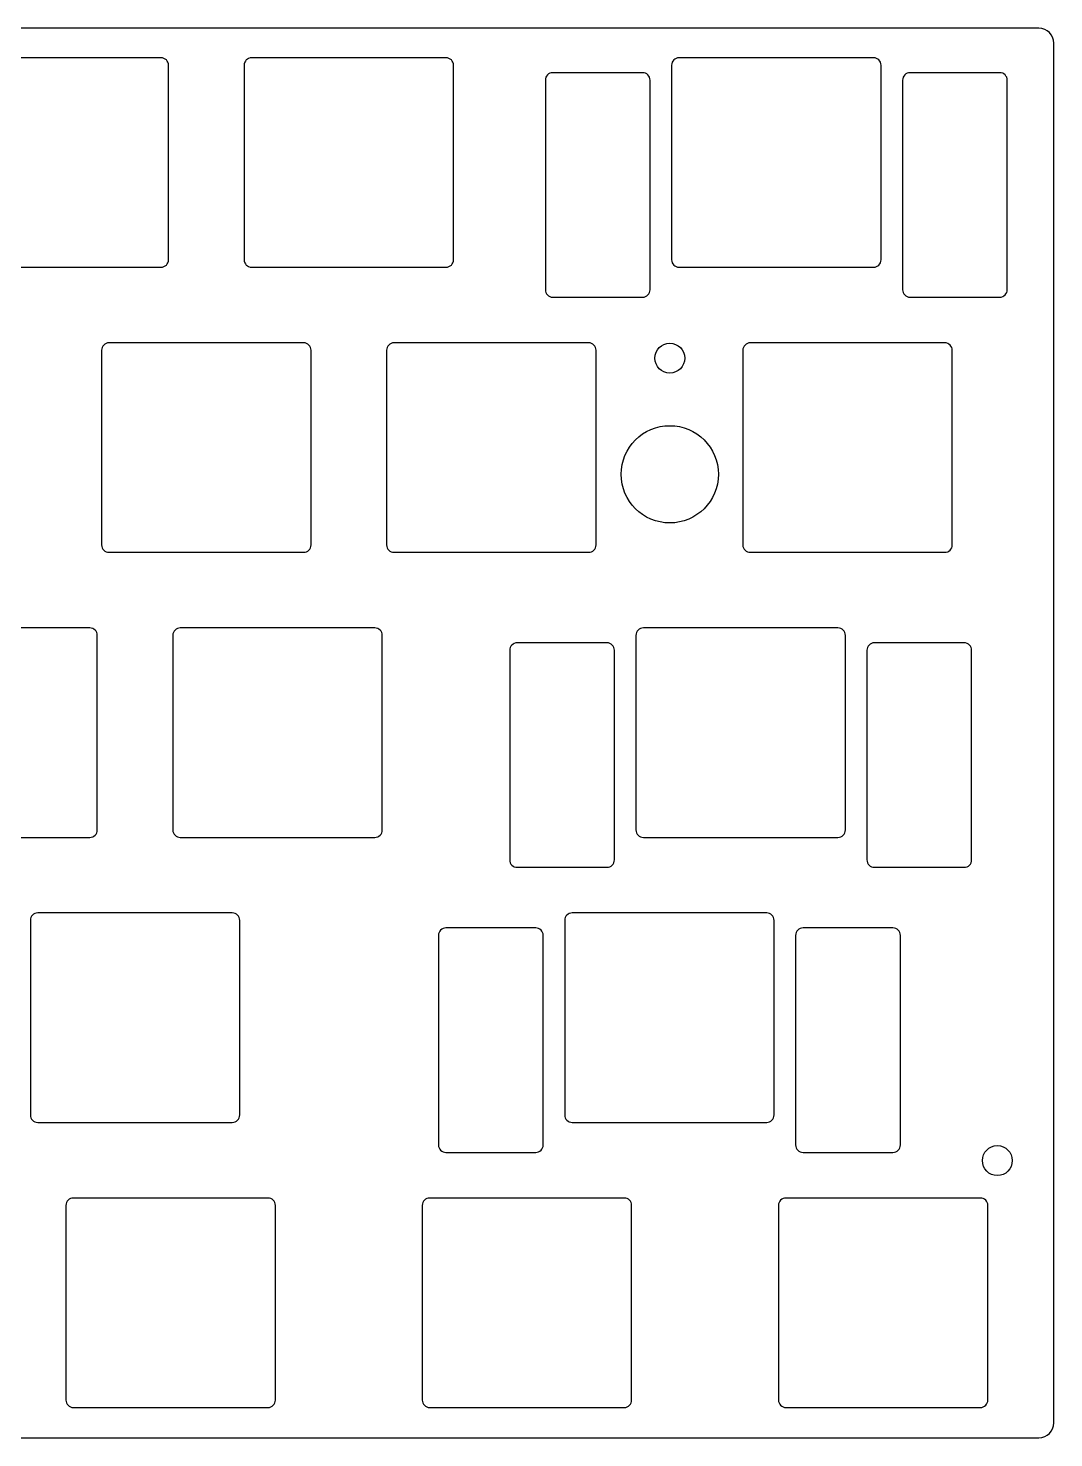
# Model space of a CAD drawing. Header units: millimetres. Extents: x 0 to 285, y -94 to 0.
# Drawn here: x 216.1 to 284.7, y -94.2 to 0 of the extents above; entities that cross this region are included whole.
import ezdxf

# ---------------------------------------------------------------- set-up
doc = ezdxf.new("R2010")
doc.units = ezdxf.units.MM
doc.layers.add('Body', color=7, linetype='CONTINUOUS')

msp = doc.modelspace()

# ---------------------------------------------------------------- linework, layer by layer
at = {"layer": 'Body'}
for p, q in [((283.7, 0), (1, 0)), ((283.7, 0, 1.5), (1, 0, 1.5)), ((283.7, 0), (1, 0)), ((283.7, 0, 1.5), (1, 0, 1.5)), ((283.7, 0), (283.7, 0, 1.5)), ((283.7, 0), (283.7, 0, 1.5)), ((284.7, -93.2), (284.7, -1)), ((284.7, -93.2, 1.5), (284.7, -1, 1.5)), ((284.7, -1), (284.7, -1, 1.5)), ((284.7, -1), (284.7, -1, 1.5)), ((284.7, -93.2), (284.7, -1)), ((284.7, -93.2, 1.5), (284.7, -1, 1.5)), ((225.025, -1.975), (212.025, -1.975)), ((225.025, -1.975, 1.5), (212.025, -1.975, 1.5)), ((225.025, -1.975, 1.5), (212.025, -1.975, 1.5)), ((225.025, -1.975), (212.025, -1.975)), ((225.025, -1.975, 1.5), (225.025, -1.975)), ((225.025, -1.975, 1.5), (225.025, -1.975)), ((225.525, -15.475), (225.525, -2.475)), ((225.525, -15.475, 1.5), (225.525, -2.475, 1.5)), ((225.525, -2.475, 1.5), (225.525, -2.475)), ((225.525, -15.475, 1.5), (225.525, -2.475, 1.5)), ((225.525, -2.475, 1.5), (225.525, -2.475)), ((225.525, -15.475), (225.525, -2.475)), ((230.575, -2.475), (230.575, -15.475)), ((230.575, -2.475, 1.5), (230.575, -15.475, 1.5)), ((230.575, -2.475, 1.5), (230.575, -15.475, 1.5)), ((230.575, -2.475), (230.575, -15.475)), ((230.575, -2.475, 1.5), (230.575, -2.475)), ((230.575, -2.475, 1.5), (230.575, -2.475)), ((244.075, -1.975), (231.075, -1.975)), ((244.075, -1.975, 1.5), (231.075, -1.975, 1.5)), ((231.075, -1.975, 1.5), (231.075, -1.975)), ((244.075, -1.975, 1.5), (231.075, -1.975, 1.5)), ((231.075, -1.975, 1.5), (231.075, -1.975)), ((244.075, -1.975), (231.075, -1.975)), ((244.075, -1.975, 1.5), (244.075, -1.975)), ((244.075, -1.975, 1.5), (244.075, -1.975)), ((244.575, -15.475), (244.575, -2.475)), ((244.575, -15.475, 1.5), (244.575, -2.475, 1.5)), ((244.575, -2.475, 1.5), (244.575, -2.475)), ((244.575, -15.475, 1.5), (244.575, -2.475, 1.5)), ((244.575, -2.475, 1.5), (244.575, -2.475)), ((244.575, -15.475), (244.575, -2.475)), ((259.15, -2.475), (259.15, -15.475)), ((259.15, -2.475, 1.5), (259.15, -15.475, 1.5)), ((259.15, -2.475, 1.5), (259.15, -15.475, 1.5)), ((259.15, -2.475), (259.15, -15.475)), ((259.15, -2.475, 1.5), (259.15, -2.475)), ((259.15, -2.475, 1.5), (259.15, -2.475)), ((272.65, -1.975), (259.65, -1.975)), ((272.65, -1.975, 1.5), (259.65, -1.975, 1.5)), ((259.65, -1.975, 1.5), (259.65, -1.975)), ((272.65, -1.975, 1.5), (259.65, -1.975, 1.5)), ((259.65, -1.975, 1.5), (259.65, -1.975)), ((272.65, -1.975), (259.65, -1.975)), ((272.65, -1.975, 1.5), (272.65, -1.975)), ((272.65, -1.975, 1.5), (272.65, -1.975)), ((273.15, -15.475), (273.15, -2.475)), ((273.15, -15.475, 1.5), (273.15, -2.475, 1.5)), ((273.15, -2.475, 1.5), (273.15, -2.475)), ((273.15, -15.475, 1.5), (273.15, -2.475, 1.5)), ((273.15, -2.475, 1.5), (273.15, -2.475)), ((273.15, -15.475), (273.15, -2.475)), ((250.712, -3.475), (250.712, -17.475)), ((250.712, -3.475, 1.5), (250.712, -17.475, 1.5)), ((250.712, -3.475, 1.5), (250.712, -17.475, 1.5)), ((250.712, -3.475), (250.712, -17.475)), ((250.712, -3.475, 1.5), (250.712, -3.475)), ((250.712, -3.475, 1.5), (250.712, -3.475)), ((257.212, -2.975), (251.212, -2.975)), ((257.212, -2.975, 1.5), (251.212, -2.975, 1.5)), ((251.212, -2.975, 1.5), (251.212, -2.975)), ((257.212, -2.975, 1.5), (251.212, -2.975, 1.5)), ((251.212, -2.975, 1.5), (251.212, -2.975)), ((257.212, -2.975), (251.212, -2.975)), ((257.212, -2.975, 1.5), (257.212, -2.975)), ((257.212, -2.975, 1.5), (257.212, -2.975)), ((257.712, -17.475), (257.712, -3.475)), ((257.712, -17.475, 1.5), (257.712, -3.475, 1.5)), ((257.712, -3.475, 1.5), (257.712, -3.475)), ((257.712, -17.475, 1.5), (257.712, -3.475, 1.5)), ((257.712, -3.475, 1.5), (257.712, -3.475)), ((257.712, -17.475), (257.712, -3.475)), ((274.588, -3.475), (274.588, -17.475)), ((274.588, -3.475, 1.5), (274.588, -17.475, 1.5)), ((274.588, -3.475, 1.5), (274.588, -17.475, 1.5)), ((274.588, -3.475), (274.588, -17.475)), ((274.588, -3.475, 1.5), (274.588, -3.475)), ((274.588, -3.475, 1.5), (274.588, -3.475)), ((281.088, -2.975), (275.088, -2.975)), ((281.088, -2.975, 1.5), (275.088, -2.975, 1.5)), ((275.088, -2.975, 1.5), (275.088, -2.975)), ((281.088, -2.975, 1.5), (275.088, -2.975, 1.5)), ((275.088, -2.975, 1.5), (275.088, -2.975)), ((281.088, -2.975), (275.088, -2.975)), ((281.088, -2.975, 1.5), (281.088, -2.975)), ((281.088, -2.975, 1.5), (281.088, -2.975)), ((281.588, -17.475), (281.588, -3.475)), ((281.588, -17.475, 1.5), (281.588, -3.475, 1.5)), ((281.588, -3.475, 1.5), (281.588, -3.475)), ((281.588, -17.475, 1.5), (281.588, -3.475, 1.5)), ((281.588, -3.475, 1.5), (281.588, -3.475)), ((281.588, -17.475), (281.588, -3.475)), ((212.025, -15.975), (225.025, -15.975)), ((212.025, -15.975, 1.5), (225.025, -15.975, 1.5)), ((212.025, -15.975, 1.5), (225.025, -15.975, 1.5)), ((212.025, -15.975), (225.025, -15.975)), ((225.025, -15.975, 1.5), (225.025, -15.975)), ((225.025, -15.975, 1.5), (225.025, -15.975)), ((225.525, -15.475, 1.5), (225.525, -15.475)), ((225.525, -15.475, 1.5), (225.525, -15.475)), ((230.575, -15.475, 1.5), (230.575, -15.475)), ((230.575, -15.475, 1.5), (230.575, -15.475)), ((231.075, -15.975), (244.075, -15.975)), ((231.075, -15.975, 1.5), (244.075, -15.975, 1.5)), ((231.075, -15.975, 1.5), (231.075, -15.975)), ((231.075, -15.975, 1.5), (244.075, -15.975, 1.5)), ((231.075, -15.975), (244.075, -15.975)), ((231.075, -15.975, 1.5), (231.075, -15.975)), ((244.075, -15.975, 1.5), (244.075, -15.975)), ((244.075, -15.975, 1.5), (244.075, -15.975)), ((244.575, -15.475, 1.5), (244.575, -15.475)), ((244.575, -15.475, 1.5), (244.575, -15.475)), ((259.15, -15.475, 1.5), (259.15, -15.475)), ((259.15, -15.475, 1.5), (259.15, -15.475)), ((259.65, -15.975), (272.65, -15.975)), ((259.65, -15.975, 1.5), (272.65, -15.975, 1.5)), ((259.65, -15.975, 1.5), (259.65, -15.975)), ((259.65, -15.975, 1.5), (272.65, -15.975, 1.5)), ((259.65, -15.975), (272.65, -15.975)), ((259.65, -15.975, 1.5), (259.65, -15.975)), ((272.65, -15.975, 1.5), (272.65, -15.975)), ((272.65, -15.975, 1.5), (272.65, -15.975)), ((273.15, -15.475, 1.5), (273.15, -15.475)), ((273.15, -15.475, 1.5), (273.15, -15.475)), ((250.712, -17.475, 1.5), (250.712, -17.475)), ((250.712, -17.475, 1.5), (250.712, -17.475)), ((257.712, -17.475, 1.5), (257.712, -17.475)), ((257.712, -17.475, 1.5), (257.712, -17.475)), ((274.588, -17.475, 1.5), (274.588, -17.475)), ((274.588, -17.475, 1.5), (274.588, -17.475)), ((281.588, -17.475, 1.5), (281.588, -17.475)), ((281.588, -17.475, 1.5), (281.588, -17.475)), ((251.212, -17.975), (257.212, -17.975)), ((251.212, -17.975, 1.5), (257.212, -17.975, 1.5)), ((251.212, -17.975, 1.5), (251.212, -17.975)), ((251.212, -17.975, 1.5), (257.212, -17.975, 1.5)), ((251.212, -17.975), (257.212, -17.975)), ((251.212, -17.975, 1.5), (251.212, -17.975)), ((257.212, -17.975, 1.5), (257.212, -17.975)), ((257.212, -17.975, 1.5), (257.212, -17.975)), ((275.088, -17.975), (281.088, -17.975)), ((275.088, -17.975, 1.5), (281.088, -17.975, 1.5)), ((275.088, -17.975, 1.5), (275.088, -17.975)), ((275.088, -17.975, 1.5), (281.088, -17.975, 1.5)), ((275.088, -17.975), (281.088, -17.975)), ((275.088, -17.975, 1.5), (275.088, -17.975)), ((281.088, -17.975, 1.5), (281.088, -17.975)), ((281.088, -17.975, 1.5), (281.088, -17.975)), ((221.05, -21.525), (221.05, -34.525)), ((221.05, -21.525, 1.5), (221.05, -34.525, 1.5)), ((221.05, -21.525, 1.5), (221.05, -34.525, 1.5)), ((221.05, -21.525), (221.05, -34.525)), ((221.05, -21.525, 1.5), (221.05, -21.525)), ((221.05, -21.525, 1.5), (221.05, -21.525)), ((234.55, -21.025), (221.55, -21.025)), ((234.55, -21.025, 1.5), (221.55, -21.025, 1.5)), ((221.55, -21.025, 1.5), (221.55, -21.025)), ((234.55, -21.025, 1.5), (221.55, -21.025, 1.5)), ((221.55, -21.025, 1.5), (221.55, -21.025)), ((234.55, -21.025), (221.55, -21.025)), ((234.55, -21.025, 1.5), (234.55, -21.025)), ((234.55, -21.025, 1.5), (234.55, -21.025)), ((235.05, -34.525), (235.05, -21.525)), ((235.05, -34.525, 1.5), (235.05, -21.525, 1.5)), ((235.05, -21.525, 1.5), (235.05, -21.525)), ((235.05, -34.525, 1.5), (235.05, -21.525, 1.5)), ((235.05, -21.525, 1.5), (235.05, -21.525)), ((235.05, -34.525), (235.05, -21.525)), ((240.1, -21.525), (240.1, -34.525)), ((240.1, -21.525, 1.5), (240.1, -34.525, 1.5)), ((240.1, -21.525, 1.5), (240.1, -34.525, 1.5)), ((240.1, -21.525), (240.1, -34.525)), ((240.1, -21.525, 1.5), (240.1, -21.525)), ((240.1, -21.525, 1.5), (240.1, -21.525)), ((253.6, -21.025), (240.6, -21.025)), ((253.6, -21.025, 1.5), (240.6, -21.025, 1.5)), ((240.6, -21.025, 1.5), (240.6, -21.025)), ((253.6, -21.025, 1.5), (240.6, -21.025, 1.5)), ((240.6, -21.025, 1.5), (240.6, -21.025)), ((253.6, -21.025), (240.6, -21.025)), ((253.6, -21.025, 1.5), (253.6, -21.025)), ((253.6, -21.025, 1.5), (253.6, -21.025)), ((254.1, -34.525), (254.1, -21.525)), ((254.1, -34.525, 1.5), (254.1, -21.525, 1.5)), ((254.1, -21.525, 1.5), (254.1, -21.525)), ((254.1, -34.525, 1.5), (254.1, -21.525, 1.5)), ((254.1, -21.525, 1.5), (254.1, -21.525)), ((254.1, -34.525), (254.1, -21.525)), ((263.9125, -21.525), (263.9125, -34.525)), ((263.9125, -21.525, 1.5), (263.9125, -34.525, 1.5)), ((263.9125, -21.525, 1.5), (263.9125, -34.525, 1.5)), ((263.9125, -21.525), (263.9125, -34.525)), ((263.9125, -21.525, 1.5), (263.9125, -21.525)), ((263.9125, -21.525, 1.5), (263.9125, -21.525)), ((277.4125, -21.025), (264.4125, -21.025)), ((277.4125, -21.025, 1.5), (264.4125, -21.025, 1.5)), ((264.4125, -21.025, 1.5), (264.4125, -21.025)), ((277.4125, -21.025, 1.5), (264.4125, -21.025, 1.5)), ((264.4125, -21.025, 1.5), (264.4125, -21.025)), ((277.4125, -21.025), (264.4125, -21.025)), ((277.4125, -21.025, 1.5), (277.4125, -21.025)), ((277.4125, -21.025, 1.5), (277.4125, -21.025)), ((277.9125, -34.525), (277.9125, -21.525)), ((277.9125, -34.525, 1.5), (277.9125, -21.525, 1.5)), ((277.9125, -21.525, 1.5), (277.9125, -21.525)), ((277.9125, -34.525, 1.5), (277.9125, -21.525, 1.5)), ((277.9125, -21.525, 1.5), (277.9125, -21.525)), ((277.9125, -34.525), (277.9125, -21.525)), ((260.0313, -22.05, 1.5), (260.0313, -22.05)), ((260.0313, -22.05, 1.5), (260.0313, -22.05)), ((262.2813, -29.8125, 1.5), (262.2813, -29.8125)), ((262.2813, -29.8125, 1.5), (262.2813, -29.8125)), ((221.05, -34.525, 1.5), (221.05, -34.525)), ((221.05, -34.525, 1.5), (221.05, -34.525)), ((235.05, -34.525, 1.5), (235.05, -34.525)), ((235.05, -34.525, 1.5), (235.05, -34.525)), ((240.1, -34.525, 1.5), (240.1, -34.525)), ((240.1, -34.525, 1.5), (240.1, -34.525)), ((254.1, -34.525, 1.5), (254.1, -34.525)), ((254.1, -34.525, 1.5), (254.1, -34.525)), ((263.9125, -34.525, 1.5), (263.9125, -34.525)), ((263.9125, -34.525, 1.5), (263.9125, -34.525)), ((277.9125, -34.525, 1.5), (277.9125, -34.525)), ((277.9125, -34.525, 1.5), (277.9125, -34.525)), ((221.55, -35.025), (234.55, -35.025)), ((221.55, -35.025, 1.5), (234.55, -35.025, 1.5)), ((221.55, -35.025, 1.5), (221.55, -35.025)), ((221.55, -35.025, 1.5), (234.55, -35.025, 1.5)), ((221.55, -35.025), (234.55, -35.025)), ((221.55, -35.025, 1.5), (221.55, -35.025)), ((234.55, -35.025, 1.5), (234.55, -35.025)), ((234.55, -35.025, 1.5), (234.55, -35.025)), ((240.6, -35.025), (253.6, -35.025)), ((240.6, -35.025, 1.5), (253.6, -35.025, 1.5)), ((240.6, -35.025, 1.5), (240.6, -35.025)), ((240.6, -35.025, 1.5), (253.6, -35.025, 1.5)), ((240.6, -35.025), (253.6, -35.025)), ((240.6, -35.025, 1.5), (240.6, -35.025)), ((253.6, -35.025, 1.5), (253.6, -35.025)), ((253.6, -35.025, 1.5), (253.6, -35.025)), ((264.4125, -35.025), (277.4125, -35.025)), ((264.4125, -35.025, 1.5), (277.4125, -35.025, 1.5)), ((264.4125, -35.025, 1.5), (264.4125, -35.025)), ((264.4125, -35.025, 1.5), (277.4125, -35.025, 1.5)), ((264.4125, -35.025), (277.4125, -35.025)), ((264.4125, -35.025, 1.5), (264.4125, -35.025)), ((277.4125, -35.025, 1.5), (277.4125, -35.025)), ((277.4125, -35.025, 1.5), (277.4125, -35.025)), ((220.2626, -40.075), (207.2626, -40.075)), ((220.2626, -40.075, 1.5), (207.2626, -40.075, 1.5)), ((220.2626, -40.075, 1.5), (207.2626, -40.075, 1.5)), ((220.2626, -40.075), (207.2626, -40.075)), ((220.2626, -40.075, 1.5), (220.2626, -40.075)), ((220.2626, -40.075, 1.5), (220.2626, -40.075)), ((239.3126, -40.075), (226.3126, -40.075)), ((239.3126, -40.075, 1.5), (226.3126, -40.075, 1.5)), ((226.3126, -40.075, 1.5), (226.3126, -40.075)), ((239.3126, -40.075, 1.5), (226.3126, -40.075, 1.5)), ((226.3126, -40.075, 1.5), (226.3126, -40.075)), ((239.3126, -40.075), (226.3126, -40.075)), ((239.3126, -40.075, 1.5), (239.3126, -40.075)), ((239.3126, -40.075, 1.5), (239.3126, -40.075)), ((270.2689, -40.075), (257.2689, -40.075)), ((270.2689, -40.075, 1.5), (257.2689, -40.075, 1.5)), ((257.2689, -40.075, 1.5), (257.2689, -40.075)), ((270.2689, -40.075, 1.5), (257.2689, -40.075, 1.5)), ((257.2689, -40.075, 1.5), (257.2689, -40.075)), ((270.2689, -40.075), (257.2689, -40.075)), ((270.2689, -40.075, 1.5), (270.2689, -40.075)), ((270.2689, -40.075, 1.5), (270.2689, -40.075)), ((220.7626, -53.575), (220.7626, -40.575)), ((220.7626, -53.575, 1.5), (220.7626, -40.575, 1.5)), ((220.7626, -40.575, 1.5), (220.7626, -40.575)), ((220.7626, -53.575, 1.5), (220.7626, -40.575, 1.5)), ((220.7626, -40.575, 1.5), (220.7626, -40.575)), ((220.7626, -53.575), (220.7626, -40.575)), ((225.8126, -40.575), (225.8126, -53.575)), ((225.8126, -40.575, 1.5), (225.8126, -53.575, 1.5)), ((225.8126, -40.575, 1.5), (225.8126, -53.575, 1.5)), ((225.8126, -40.575), (225.8126, -53.575)), ((225.8126, -40.575, 1.5), (225.8126, -40.575)), ((225.8126, -40.575, 1.5), (225.8126, -40.575)), ((239.8126, -53.575), (239.8126, -40.575)), ((239.8126, -53.575, 1.5), (239.8126, -40.575, 1.5)), ((239.8126, -40.575, 1.5), (239.8126, -40.575)), ((239.8126, -53.575, 1.5), (239.8126, -40.575, 1.5)), ((239.8126, -40.575, 1.5), (239.8126, -40.575)), ((239.8126, -53.575), (239.8126, -40.575)), ((254.8308, -41.075), (248.8308, -41.075)), ((254.8308, -41.075, 1.5), (248.8308, -41.075, 1.5)), ((248.8308, -41.075, 1.5), (248.8308, -41.075)), ((254.8308, -41.075, 1.5), (248.8308, -41.075, 1.5)), ((248.8308, -41.075, 1.5), (248.8308, -41.075)), ((254.8308, -41.075), (248.8308, -41.075)), ((254.8308, -41.075, 1.5), (254.8308, -41.075)), ((254.8308, -41.075, 1.5), (254.8308, -41.075)), ((256.7689, -40.575), (256.7689, -53.575)), ((256.7689, -40.575, 1.5), (256.7689, -53.575, 1.5)), ((256.7689, -40.575, 1.5), (256.7689, -53.575, 1.5)), ((256.7689, -40.575), (256.7689, -53.575)), ((256.7689, -40.575, 1.5), (256.7689, -40.575)), ((256.7689, -40.575, 1.5), (256.7689, -40.575)), ((270.7689, -53.575), (270.7689, -40.575)), ((270.7689, -53.575, 1.5), (270.7689, -40.575, 1.5)), ((270.7689, -40.575, 1.5), (270.7689, -40.575)), ((270.7689, -53.575, 1.5), (270.7689, -40.575, 1.5)), ((270.7689, -40.575, 1.5), (270.7689, -40.575)), ((270.7689, -53.575), (270.7689, -40.575)), ((278.7069, -41.075), (272.7069, -41.075)), ((278.7069, -41.075, 1.5), (272.7069, -41.075, 1.5)), ((272.7069, -41.075, 1.5), (272.7069, -41.075)), ((278.7069, -41.075, 1.5), (272.7069, -41.075, 1.5)), ((272.7069, -41.075, 1.5), (272.7069, -41.075)), ((278.7069, -41.075), (272.7069, -41.075)), ((278.7069, -41.075, 1.5), (278.7069, -41.075)), ((278.7069, -41.075, 1.5), (278.7069, -41.075)), ((248.3308, -41.575), (248.3308, -55.575)), ((248.3308, -41.575, 1.5), (248.3308, -55.575, 1.5)), ((248.3308, -41.575, 1.5), (248.3308, -55.575, 1.5)), ((248.3308, -41.575), (248.3308, -55.575)), ((248.3308, -41.575, 1.5), (248.3308, -41.575)), ((248.3308, -41.575, 1.5), (248.3308, -41.575)), ((255.3308, -55.575), (255.3308, -41.575)), ((255.3308, -55.575, 1.5), (255.3308, -41.575, 1.5)), ((255.3308, -41.575, 1.5), (255.3308, -41.575)), ((255.3308, -55.575, 1.5), (255.3308, -41.575, 1.5)), ((255.3308, -41.575, 1.5), (255.3308, -41.575)), ((255.3308, -55.575), (255.3308, -41.575)), ((272.2069, -41.575), (272.2069, -55.575)), ((272.2069, -41.575, 1.5), (272.2069, -55.575, 1.5)), ((272.2069, -41.575, 1.5), (272.2069, -55.575, 1.5)), ((272.2069, -41.575), (272.2069, -55.575)), ((272.2069, -41.575, 1.5), (272.2069, -41.575)), ((272.2069, -41.575, 1.5), (272.2069, -41.575)), ((279.2069, -55.575), (279.2069, -41.575)), ((279.2069, -55.575, 1.5), (279.2069, -41.575, 1.5)), ((279.2069, -41.575, 1.5), (279.2069, -41.575)), ((279.2069, -55.575, 1.5), (279.2069, -41.575, 1.5)), ((279.2069, -41.575, 1.5), (279.2069, -41.575)), ((279.2069, -55.575), (279.2069, -41.575)), ((220.7626, -53.575, 1.5), (220.7626, -53.575)), ((220.7626, -53.575, 1.5), (220.7626, -53.575)), ((225.8126, -53.575, 1.5), (225.8126, -53.575)), ((225.8126, -53.575, 1.5), (225.8126, -53.575)), ((239.8126, -53.575, 1.5), (239.8126, -53.575)), ((239.8126, -53.575, 1.5), (239.8126, -53.575)), ((256.7689, -53.575, 1.5), (256.7689, -53.575)), ((256.7689, -53.575, 1.5), (256.7689, -53.575)), ((270.7689, -53.575, 1.5), (270.7689, -53.575)), ((270.7689, -53.575, 1.5), (270.7689, -53.575)), ((207.2626, -54.075), (220.2626, -54.075)), ((207.2626, -54.075, 1.5), (220.2626, -54.075, 1.5)), ((207.2626, -54.075, 1.5), (220.2626, -54.075, 1.5)), ((207.2626, -54.075), (220.2626, -54.075)), ((220.2626, -54.075, 1.5), (220.2626, -54.075)), ((220.2626, -54.075, 1.5), (220.2626, -54.075)), ((226.3126, -54.075), (239.3126, -54.075)), ((226.3126, -54.075, 1.5), (239.3126, -54.075, 1.5)), ((226.3126, -54.075, 1.5), (226.3126, -54.075)), ((226.3126, -54.075, 1.5), (239.3126, -54.075, 1.5)), ((226.3126, -54.075), (239.3126, -54.075)), ((226.3126, -54.075, 1.5), (226.3126, -54.075)), ((239.3126, -54.075, 1.5), (239.3126, -54.075)), ((239.3126, -54.075, 1.5), (239.3126, -54.075)), ((257.2689, -54.075), (270.2689, -54.075)), ((257.2689, -54.075, 1.5), (270.2689, -54.075, 1.5)), ((257.2689, -54.075, 1.5), (257.2689, -54.075)), ((257.2689, -54.075, 1.5), (270.2689, -54.075, 1.5)), ((257.2689, -54.075), (270.2689, -54.075)), ((257.2689, -54.075, 1.5), (257.2689, -54.075)), ((270.2689, -54.075, 1.5), (270.2689, -54.075)), ((270.2689, -54.075, 1.5), (270.2689, -54.075)), ((248.3308, -55.575, 1.5), (248.3308, -55.575)), ((248.3308, -55.575, 1.5), (248.3308, -55.575)), ((255.3308, -55.575, 1.5), (255.3308, -55.575)), ((255.3308, -55.575, 1.5), (255.3308, -55.575)), ((272.2069, -55.575, 1.5), (272.2069, -55.575)), ((272.2069, -55.575, 1.5), (272.2069, -55.575)), ((279.2069, -55.575, 1.5), (279.2069, -55.575)), ((279.2069, -55.575, 1.5), (279.2069, -55.575)), ((248.8308, -56.075), (254.8308, -56.075)), ((248.8308, -56.075, 1.5), (254.8308, -56.075, 1.5)), ((248.8308, -56.075, 1.5), (248.8308, -56.075)), ((248.8308, -56.075, 1.5), (254.8308, -56.075, 1.5)), ((248.8308, -56.075), (254.8308, -56.075)), ((248.8308, -56.075, 1.5), (248.8308, -56.075)), ((254.8308, -56.075, 1.5), (254.8308, -56.075)), ((254.8308, -56.075, 1.5), (254.8308, -56.075)), ((272.7069, -56.075), (278.7069, -56.075)), ((272.7069, -56.075, 1.5), (278.7069, -56.075, 1.5)), ((272.7069, -56.075, 1.5), (272.7069, -56.075)), ((272.7069, -56.075, 1.5), (278.7069, -56.075, 1.5)), ((272.7069, -56.075), (278.7069, -56.075)), ((272.7069, -56.075, 1.5), (272.7069, -56.075)), ((278.7069, -56.075, 1.5), (278.7069, -56.075)), ((278.7069, -56.075, 1.5), (278.7069, -56.075)), ((229.7876, -59.125), (216.7876, -59.125)), ((229.7876, -59.125, 1.5), (216.7876, -59.125, 1.5)), ((216.7876, -59.125, 1.5), (216.7876, -59.125)), ((229.7876, -59.125, 1.5), (216.7876, -59.125, 1.5)), ((216.7876, -59.125, 1.5), (216.7876, -59.125)), ((229.7876, -59.125), (216.7876, -59.125)), ((229.7876, -59.125, 1.5), (229.7876, -59.125)), ((229.7876, -59.125, 1.5), (229.7876, -59.125)), ((265.5064, -59.125), (252.5064, -59.125)), ((265.5064, -59.125, 1.5), (252.5064, -59.125, 1.5)), ((252.5064, -59.125, 1.5), (252.5064, -59.125)), ((265.5064, -59.125, 1.5), (252.5064, -59.125, 1.5)), ((252.5064, -59.125, 1.5), (252.5064, -59.125)), ((265.5064, -59.125), (252.5064, -59.125)), ((265.5064, -59.125, 1.5), (265.5064, -59.125)), ((265.5064, -59.125, 1.5), (265.5064, -59.125)), ((216.2876, -59.625), (216.2876, -72.625)), ((216.2876, -59.625, 1.5), (216.2876, -72.625, 1.5)), ((216.2876, -59.625, 1.5), (216.2876, -72.625, 1.5)), ((216.2876, -59.625), (216.2876, -72.625)), ((216.2876, -59.625, 1.5), (216.2876, -59.625)), ((216.2876, -59.625, 1.5), (216.2876, -59.625)), ((230.2876, -72.625), (230.2876, -59.625)), ((230.2876, -72.625, 1.5), (230.2876, -59.625, 1.5)), ((230.2876, -59.625, 1.5), (230.2876, -59.625)), ((230.2876, -72.625, 1.5), (230.2876, -59.625, 1.5)), ((230.2876, -59.625, 1.5), (230.2876, -59.625)), ((230.2876, -72.625), (230.2876, -59.625)), ((250.0684, -60.125), (244.0684, -60.125)), ((250.0684, -60.125, 1.5), (244.0684, -60.125, 1.5)), ((244.0684, -60.125, 1.5), (244.0684, -60.125)), ((250.0684, -60.125, 1.5), (244.0684, -60.125, 1.5)), ((244.0684, -60.125, 1.5), (244.0684, -60.125)), ((250.0684, -60.125), (244.0684, -60.125)), ((250.0684, -60.125, 1.5), (250.0684, -60.125)), ((250.0684, -60.125, 1.5), (250.0684, -60.125)), ((252.0064, -59.625), (252.0064, -72.625)), ((252.0064, -59.625, 1.5), (252.0064, -72.625, 1.5)), ((252.0064, -59.625, 1.5), (252.0064, -72.625, 1.5)), ((252.0064, -59.625), (252.0064, -72.625)), ((252.0064, -59.625, 1.5), (252.0064, -59.625)), ((252.0064, -59.625, 1.5), (252.0064, -59.625)), ((266.0064, -72.625), (266.0064, -59.625)), ((266.0064, -72.625, 1.5), (266.0064, -59.625, 1.5)), ((266.0064, -59.625, 1.5), (266.0064, -59.625)), ((266.0064, -72.625, 1.5), (266.0064, -59.625, 1.5)), ((266.0064, -59.625, 1.5), (266.0064, -59.625)), ((266.0064, -72.625), (266.0064, -59.625)), ((273.9444, -60.125), (267.9444, -60.125)), ((273.9444, -60.125, 1.5), (267.9444, -60.125, 1.5)), ((267.9444, -60.125, 1.5), (267.9444, -60.125)), ((273.9444, -60.125, 1.5), (267.9444, -60.125, 1.5)), ((267.9444, -60.125, 1.5), (267.9444, -60.125)), ((273.9444, -60.125), (267.9444, -60.125)), ((273.9444, -60.125, 1.5), (273.9444, -60.125)), ((273.9444, -60.125, 1.5), (273.9444, -60.125)), ((243.5684, -60.625), (243.5684, -74.625)), ((243.5684, -60.625, 1.5), (243.5684, -74.625, 1.5)), ((243.5684, -60.625, 1.5), (243.5684, -74.625, 1.5)), ((243.5684, -60.625), (243.5684, -74.625)), ((243.5684, -60.625, 1.5), (243.5684, -60.625)), ((243.5684, -60.625, 1.5), (243.5684, -60.625)), ((250.5684, -74.625), (250.5684, -60.625)), ((250.5684, -74.625, 1.5), (250.5684, -60.625, 1.5)), ((250.5684, -60.625, 1.5), (250.5684, -60.625)), ((250.5684, -74.625, 1.5), (250.5684, -60.625, 1.5)), ((250.5684, -60.625, 1.5), (250.5684, -60.625)), ((250.5684, -74.625), (250.5684, -60.625)), ((267.4444, -60.625), (267.4444, -74.625)), ((267.4444, -60.625, 1.5), (267.4444, -74.625, 1.5)), ((267.4444, -60.625, 1.5), (267.4444, -74.625, 1.5)), ((267.4444, -60.625), (267.4444, -74.625)), ((267.4444, -60.625, 1.5), (267.4444, -60.625)), ((267.4444, -60.625, 1.5), (267.4444, -60.625)), ((274.4444, -74.625), (274.4444, -60.625)), ((274.4444, -74.625, 1.5), (274.4444, -60.625, 1.5)), ((274.4444, -60.625, 1.5), (274.4444, -60.625)), ((274.4444, -74.625, 1.5), (274.4444, -60.625, 1.5)), ((274.4444, -60.625, 1.5), (274.4444, -60.625)), ((274.4444, -74.625), (274.4444, -60.625)), ((216.2876, -72.625, 1.5), (216.2876, -72.625)), ((216.2876, -72.625, 1.5), (216.2876, -72.625)), ((216.7876, -73.125), (229.7876, -73.125)), ((216.7876, -73.125, 1.5), (229.7876, -73.125, 1.5)), ((216.7876, -73.125, 1.5), (216.7876, -73.125)), ((216.7876, -73.125, 1.5), (229.7876, -73.125, 1.5)), ((216.7876, -73.125), (229.7876, -73.125)), ((216.7876, -73.125, 1.5), (216.7876, -73.125)), ((229.7876, -73.125, 1.5), (229.7876, -73.125)), ((229.7876, -73.125, 1.5), (229.7876, -73.125)), ((230.2876, -72.625, 1.5), (230.2876, -72.625)), ((230.2876, -72.625, 1.5), (230.2876, -72.625)), ((252.0064, -72.625, 1.5), (252.0064, -72.625)), ((252.0064, -72.625, 1.5), (252.0064, -72.625)), ((252.5064, -73.125), (265.5064, -73.125)), ((252.5064, -73.125, 1.5), (265.5064, -73.125, 1.5)), ((252.5064, -73.125, 1.5), (252.5064, -73.125)), ((252.5064, -73.125, 1.5), (265.5064, -73.125, 1.5)), ((252.5064, -73.125), (265.5064, -73.125)), ((252.5064, -73.125, 1.5), (252.5064, -73.125)), ((265.5064, -73.125, 1.5), (265.5064, -73.125)), ((265.5064, -73.125, 1.5), (265.5064, -73.125)), ((266.0064, -72.625, 1.5), (266.0064, -72.625)), ((266.0064, -72.625, 1.5), (266.0064, -72.625)), ((243.5684, -74.625, 1.5), (243.5684, -74.625)), ((243.5684, -74.625, 1.5), (243.5684, -74.625)), ((244.0684, -75.125), (250.0684, -75.125)), ((244.0684, -75.125, 1.5), (250.0684, -75.125, 1.5)), ((244.0684, -75.125, 1.5), (244.0684, -75.125)), ((244.0684, -75.125, 1.5), (250.0684, -75.125, 1.5)), ((244.0684, -75.125), (250.0684, -75.125)), ((244.0684, -75.125, 1.5), (244.0684, -75.125)), ((250.0684, -75.125, 1.5), (250.0684, -75.125)), ((250.0684, -75.125, 1.5), (250.0684, -75.125)), ((250.5684, -74.625, 1.5), (250.5684, -74.625)), ((250.5684, -74.625, 1.5), (250.5684, -74.625)), ((267.4444, -74.625, 1.5), (267.4444, -74.625)), ((267.4444, -74.625, 1.5), (267.4444, -74.625)), ((267.9444, -75.125), (273.9444, -75.125)), ((267.9444, -75.125, 1.5), (273.9444, -75.125, 1.5)), ((267.9444, -75.125, 1.5), (267.9444, -75.125)), ((267.9444, -75.125, 1.5), (273.9444, -75.125, 1.5)), ((267.9444, -75.125), (273.9444, -75.125)), ((267.9444, -75.125, 1.5), (267.9444, -75.125)), ((273.9444, -75.125, 1.5), (273.9444, -75.125)), ((273.9444, -75.125, 1.5), (273.9444, -75.125)), ((274.4444, -74.625, 1.5), (274.4444, -74.625)), ((274.4444, -74.625, 1.5), (274.4444, -74.625)), ((281.925, -75.675, 1.5), (281.925, -75.675)), ((281.925, -75.675, 1.5), (281.925, -75.675)), ((232.1688, -78.175), (219.1688, -78.175)), ((232.1688, -78.175, 1.5), (219.1688, -78.175, 1.5)), ((219.1688, -78.175, 1.5), (219.1688, -78.175)), ((232.1688, -78.175, 1.5), (219.1688, -78.175, 1.5)), ((219.1688, -78.175, 1.5), (219.1688, -78.175)), ((232.1688, -78.175), (219.1688, -78.175)), ((232.1688, -78.175, 1.5), (232.1688, -78.175)), ((232.1688, -78.175, 1.5), (232.1688, -78.175)), ((255.9813, -78.175), (242.9813, -78.175)), ((255.9813, -78.175, 1.5), (242.9813, -78.175, 1.5)), ((242.9813, -78.175, 1.5), (242.9813, -78.175)), ((255.9813, -78.175, 1.5), (242.9813, -78.175, 1.5)), ((242.9813, -78.175, 1.5), (242.9813, -78.175)), ((255.9813, -78.175), (242.9813, -78.175)), ((255.9813, -78.175, 1.5), (255.9813, -78.175)), ((255.9813, -78.175, 1.5), (255.9813, -78.175)), ((279.7938, -78.175), (266.7938, -78.175)), ((279.7938, -78.175, 1.5), (266.7938, -78.175, 1.5)), ((266.7938, -78.175, 1.5), (266.7938, -78.175)), ((279.7938, -78.175, 1.5), (266.7938, -78.175, 1.5)), ((266.7938, -78.175, 1.5), (266.7938, -78.175)), ((279.7938, -78.175), (266.7938, -78.175)), ((279.7938, -78.175, 1.5), (279.7938, -78.175)), ((279.7938, -78.175, 1.5), (279.7938, -78.175)), ((218.6688, -78.675), (218.6688, -91.675)), ((218.6688, -78.675, 1.5), (218.6688, -91.675, 1.5)), ((218.6688, -78.675, 1.5), (218.6688, -91.675, 1.5)), ((218.6688, -78.675), (218.6688, -91.675)), ((218.6688, -78.675, 1.5), (218.6688, -78.675)), ((218.6688, -78.675, 1.5), (218.6688, -78.675)), ((232.6688, -91.675), (232.6688, -78.675)), ((232.6688, -91.675, 1.5), (232.6688, -78.675, 1.5)), ((232.6688, -78.675, 1.5), (232.6688, -78.675)), ((232.6688, -91.675, 1.5), (232.6688, -78.675, 1.5)), ((232.6688, -78.675, 1.5), (232.6688, -78.675)), ((232.6688, -91.675), (232.6688, -78.675)), ((242.4813, -78.675), (242.4813, -91.675)), ((242.4813, -78.675, 1.5), (242.4813, -91.675, 1.5)), ((242.4813, -78.675, 1.5), (242.4813, -91.675, 1.5)), ((242.4813, -78.675), (242.4813, -91.675)), ((242.4813, -78.675, 1.5), (242.4813, -78.675)), ((242.4813, -78.675, 1.5), (242.4813, -78.675)), ((256.4813, -91.675), (256.4813, -78.675)), ((256.4813, -91.675, 1.5), (256.4813, -78.675, 1.5)), ((256.4813, -78.675, 1.5), (256.4813, -78.675)), ((256.4813, -91.675, 1.5), (256.4813, -78.675, 1.5)), ((256.4813, -78.675, 1.5), (256.4813, -78.675)), ((256.4813, -91.675), (256.4813, -78.675)), ((266.2938, -78.675), (266.2938, -91.675)), ((266.2938, -78.675, 1.5), (266.2938, -91.675, 1.5)), ((266.2938, -78.675, 1.5), (266.2938, -91.675, 1.5)), ((266.2938, -78.675), (266.2938, -91.675)), ((266.2938, -78.675, 1.5), (266.2938, -78.675)), ((266.2938, -78.675, 1.5), (266.2938, -78.675)), ((280.2938, -91.675), (280.2938, -78.675)), ((280.2938, -91.675, 1.5), (280.2938, -78.675, 1.5)), ((280.2938, -78.675, 1.5), (280.2938, -78.675)), ((280.2938, -91.675, 1.5), (280.2938, -78.675, 1.5)), ((280.2938, -78.675, 1.5), (280.2938, -78.675)), ((280.2938, -91.675), (280.2938, -78.675)), ((218.6688, -91.675, 1.5), (218.6688, -91.675)), ((218.6688, -91.675, 1.5), (218.6688, -91.675)), ((219.1688, -92.175), (232.1688, -92.175)), ((219.1688, -92.175, 1.5), (232.1688, -92.175, 1.5)), ((219.1688, -92.175, 1.5), (219.1688, -92.175)), ((219.1688, -92.175, 1.5), (232.1688, -92.175, 1.5)), ((219.1688, -92.175), (232.1688, -92.175)), ((219.1688, -92.175, 1.5), (219.1688, -92.175)), ((232.1688, -92.175, 1.5), (232.1688, -92.175)), ((232.1688, -92.175, 1.5), (232.1688, -92.175)), ((232.6688, -91.675, 1.5), (232.6688, -91.675)), ((232.6688, -91.675, 1.5), (232.6688, -91.675)), ((242.4813, -91.675, 1.5), (242.4813, -91.675)), ((242.4813, -91.675, 1.5), (242.4813, -91.675)), ((242.9813, -92.175), (255.9813, -92.175)), ((242.9813, -92.175, 1.5), (255.9813, -92.175, 1.5)), ((242.9813, -92.175, 1.5), (242.9813, -92.175)), ((242.9813, -92.175, 1.5), (255.9813, -92.175, 1.5)), ((242.9813, -92.175), (255.9813, -92.175)), ((242.9813, -92.175, 1.5), (242.9813, -92.175)), ((255.9813, -92.175, 1.5), (255.9813, -92.175)), ((255.9813, -92.175, 1.5), (255.9813, -92.175)), ((256.4813, -91.675, 1.5), (256.4813, -91.675)), ((256.4813, -91.675, 1.5), (256.4813, -91.675)), ((266.2938, -91.675, 1.5), (266.2938, -91.675)), ((266.2938, -91.675, 1.5), (266.2938, -91.675)), ((266.7938, -92.175), (279.7938, -92.175)), ((266.7938, -92.175, 1.5), (279.7938, -92.175, 1.5)), ((266.7938, -92.175, 1.5), (266.7938, -92.175)), ((266.7938, -92.175, 1.5), (279.7938, -92.175, 1.5)), ((266.7938, -92.175), (279.7938, -92.175)), ((266.7938, -92.175, 1.5), (266.7938, -92.175)), ((279.7938, -92.175, 1.5), (279.7938, -92.175)), ((279.7938, -92.175, 1.5), (279.7938, -92.175)), ((280.2938, -91.675, 1.5), (280.2938, -91.675)), ((280.2938, -91.675, 1.5), (280.2938, -91.675)), ((284.7, -93.2), (284.7, -93.2, 1.5)), ((284.7, -93.2), (284.7, -93.2, 1.5)), ((1, -94.2), (283.7, -94.2)), ((1, -94.2, 1.5), (283.7, -94.2, 1.5)), ((1, -94.2), (283.7, -94.2)), ((1, -94.2, 1.5), (283.7, -94.2, 1.5)), ((283.7, -94.2), (283.7, -94.2, 1.5)), ((283.7, -94.2), (283.7, -94.2, 1.5))]:
    msp.add_line(p, q, dxfattribs=at)
for centre, radius in [((259.0313, -22.05), 1), ((259.0313, -22.05, 1.5), 1), ((259.0313, -22.05, 1.5), 1), ((259.0313, -22.05), 1), ((259.0313, -29.8125), 3.25), ((259.0313, -29.8125, 1.5), 3.25), ((259.0313, -29.8125, 1.5), 3.25), ((259.0313, -29.8125), 3.25), ((280.925, -75.675), 1), ((280.925, -75.675, 1.5), 1), ((280.925, -75.675, 1.5), 1), ((280.925, -75.675), 1)]:
    msp.add_circle(centre, radius, dxfattribs=at)
for centre, radius, start, end in [((283.7, -1), 1, 0, 90), ((283.7, -1, 1.5), 1, 0, 90), ((283.7, -1), 1, 0, 90), ((283.7, -1, 1.5), 1, 0, 90), ((225.025, -2.475), 0.5, 0, 90), ((225.025, -2.475, 1.5), 0.5, 0, 90), ((225.025, -2.475, 1.5), 0.5, 0, 90), ((225.025, -2.475), 0.5, 0, 90), ((231.075, -2.475), 0.5, 90, 180), ((231.075, -2.475, 1.5), 0.5, 90, 180), ((231.075, -2.475, 1.5), 0.5, 90, 180), ((231.075, -2.475), 0.5, 90, 180), ((244.075, -2.475), 0.5, 0, 90), ((244.075, -2.475, 1.5), 0.5, 0, 90), ((244.075, -2.475, 1.5), 0.5, 0, 90), ((244.075, -2.475), 0.5, 0, 90), ((259.65, -2.475), 0.5, 90, 180), ((259.65, -2.475, 1.5), 0.5, 90, -180), ((259.65, -2.475, 1.5), 0.5, 90, -180), ((259.65, -2.475), 0.5, 90, 180), ((272.65, -2.475), 0.5, 0, 90), ((272.65, -2.475, 1.5), 0.5, 0, 90), ((272.65, -2.475, 1.5), 0.5, 0, 90), ((272.65, -2.475), 0.5, 0, 90), ((251.212, -3.475), 0.5, 90, 180), ((251.212, -3.475, 1.5), 0.5, 90, 180), ((251.212, -3.475, 1.5), 0.5, 90, 180), ((251.212, -3.475), 0.5, 90, 180), ((257.212, -3.475), 0.5, 0, 90), ((257.212, -3.475, 1.5), 0.5, 0, 90), ((257.212, -3.475, 1.5), 0.5, 0, 90), ((257.212, -3.475), 0.5, 0, 90), ((275.088, -3.475), 0.5, 90, 180), ((275.088, -3.475, 1.5), 0.5, 90, -180), ((275.088, -3.475, 1.5), 0.5, 90, -180), ((275.088, -3.475), 0.5, 90, 180), ((281.088, -3.475), 0.5, 0, 90), ((281.088, -3.475, 1.5), 0.5, 0, 90), ((281.088, -3.475, 1.5), 0.5, 0, 90), ((281.088, -3.475), 0.5, 0, 90), ((225.025, -15.475), 0.5, -90, 0), ((225.025, -15.475, 1.5), 0.5, -90, 0), ((225.025, -15.475, 1.5), 0.5, -90, 0), ((225.025, -15.475), 0.5, -90, 0), ((231.075, -15.475), 0.5, 180, -90), ((231.075, -15.475, 1.5), 0.5, 180, -90), ((231.075, -15.475, 1.5), 0.5, 180, -90), ((231.075, -15.475), 0.5, 180, -90), ((244.075, -15.475), 0.5, -90, 0), ((244.075, -15.475, 1.5), 0.5, -90, 0), ((244.075, -15.475, 1.5), 0.5, -90, 0), ((244.075, -15.475), 0.5, -90, 0), ((259.65, -15.475), 0.5, 180, -90), ((259.65, -15.475, 1.5), 0.5, 180, -90), ((259.65, -15.475, 1.5), 0.5, 180, -90), ((259.65, -15.475), 0.5, 180, -90), ((272.65, -15.475), 0.5, -90, 0), ((272.65, -15.475, 1.5), 0.5, -90, 0), ((272.65, -15.475, 1.5), 0.5, -90, 0), ((272.65, -15.475), 0.5, -90, 0), ((251.212, -17.475), 0.5, 180, -90), ((251.212, -17.475, 1.5), 0.5, 180, -90), ((251.212, -17.475, 1.5), 0.5, 180, -90), ((251.212, -17.475), 0.5, 180, -90), ((257.212, -17.475), 0.5, -90, 0), ((257.212, -17.475, 1.5), 0.5, -90, 0), ((257.212, -17.475, 1.5), 0.5, -90, 0), ((257.212, -17.475), 0.5, -90, 0), ((275.088, -17.475), 0.5, 180, -90), ((275.088, -17.475, 1.5), 0.5, 180, -90), ((275.088, -17.475, 1.5), 0.5, 180, -90), ((275.088, -17.475), 0.5, 180, -90), ((281.088, -17.475), 0.5, -90, 0), ((281.088, -17.475, 1.5), 0.5, -90, 0), ((281.088, -17.475, 1.5), 0.5, -90, 0), ((281.088, -17.475), 0.5, -90, 0), ((221.55, -21.525), 0.5, 90, 180), ((221.55, -21.525, 1.5), 0.5, 90, 180), ((221.55, -21.525, 1.5), 0.5, 90, 180), ((221.55, -21.525), 0.5, 90, 180), ((234.55, -21.525), 0.5, 0, 90), ((234.55, -21.525, 1.5), 0.5, 0, 90), ((234.55, -21.525, 1.5), 0.5, 0, 90), ((234.55, -21.525), 0.5, 0, 90), ((240.6, -21.525), 0.5, 90, 180), ((240.6, -21.525, 1.5), 0.5, 90, 180), ((240.6, -21.525, 1.5), 0.5, 90, 180), ((240.6, -21.525), 0.5, 90, 180), ((253.6, -21.525), 0.5, 0, 90), ((253.6, -21.525, 1.5), 0.5, 0, 90), ((253.6, -21.525, 1.5), 0.5, 0, 90), ((253.6, -21.525), 0.5, 0, 90), ((264.4125, -21.525), 0.5, 90, 180), ((264.4125, -21.525, 1.5), 0.5, 90, 180), ((264.4125, -21.525, 1.5), 0.5, 90, 180), ((264.4125, -21.525), 0.5, 90, 180), ((277.4125, -21.525), 0.5, 0, 90), ((277.4125, -21.525, 1.5), 0.5, 0, 90), ((277.4125, -21.525, 1.5), 0.5, 0, 90), ((277.4125, -21.525), 0.5, 0, 90), ((221.55, -34.525), 0.5, 180, -90), ((221.55, -34.525, 1.5), 0.5, 180, -90), ((221.55, -34.525, 1.5), 0.5, 180, -90), ((221.55, -34.525), 0.5, 180, -90), ((234.55, -34.525), 0.5, -90, 0), ((234.55, -34.525, 1.5), 0.5, -90, 0), ((234.55, -34.525, 1.5), 0.5, -90, 0), ((234.55, -34.525), 0.5, -90, 0), ((240.6, -34.525), 0.5, 180, -90), ((240.6, -34.525, 1.5), 0.5, 180, -90), ((240.6, -34.525, 1.5), 0.5, 180, -90), ((240.6, -34.525), 0.5, 180, -90), ((253.6, -34.525), 0.5, -90, 0), ((253.6, -34.525, 1.5), 0.5, -90, 0), ((253.6, -34.525, 1.5), 0.5, -90, 0), ((253.6, -34.525), 0.5, -90, 0), ((264.4125, -34.525), 0.5, 180, -90), ((264.4125, -34.525, 1.5), 0.5, 180, -90), ((264.4125, -34.525, 1.5), 0.5, 180, -90), ((264.4125, -34.525), 0.5, 180, -90), ((277.4125, -34.525), 0.5, -90, 0), ((277.4125, -34.525, 1.5), 0.5, -90, 0), ((277.4125, -34.525, 1.5), 0.5, -90, 0), ((277.4125, -34.525), 0.5, -90, 0), ((220.2626, -40.575), 0.5, 0, 90), ((220.2626, -40.575, 1.5), 0.5, 0, 90), ((220.2626, -40.575, 1.5), 0.5, 0, 90), ((220.2626, -40.575), 0.5, 0, 90), ((226.3126, -40.575), 0.5, 90, 180), ((226.3126, -40.575, 1.5), 0.5, 90, 180), ((226.3126, -40.575, 1.5), 0.5, 90, 180), ((226.3126, -40.575), 0.5, 90, 180), ((239.3126, -40.575), 0.5, 0, 90), ((239.3126, -40.575, 1.5), 0.5, 0, 90), ((239.3126, -40.575, 1.5), 0.5, 0, 90), ((239.3126, -40.575), 0.5, 0, 90), ((257.2689, -40.575), 0.5, 90, 180), ((257.2689, -40.575, 1.5), 0.5, 90, 180), ((257.2689, -40.575, 1.5), 0.5, 90, 180), ((257.2689, -40.575), 0.5, 90, 180), ((270.2689, -40.575), 0.5, 0, 90), ((270.2689, -40.575, 1.5), 0.5, 0, 90), ((270.2689, -40.575, 1.5), 0.5, 0, 90), ((270.2689, -40.575), 0.5, 0, 90), ((248.8308, -41.575), 0.5, 90, 180), ((248.8308, -41.575, 1.5), 0.5, 90, 180), ((248.8308, -41.575, 1.5), 0.5, 90, 180), ((248.8308, -41.575), 0.5, 90, 180), ((254.8308, -41.575), 0.5, 0, 90), ((254.8308, -41.575, 1.5), 0.5, 0, 90), ((254.8308, -41.575, 1.5), 0.5, 0, 90), ((254.8308, -41.575), 0.5, 0, 90), ((272.7069, -41.575), 0.5, 90, 180), ((272.7069, -41.575, 1.5), 0.5, 90, 180), ((272.7069, -41.575, 1.5), 0.5, 90, 180), ((272.7069, -41.575), 0.5, 90, 180), ((278.7069, -41.575), 0.5, 0, 90), ((278.7069, -41.575, 1.5), 0.5, 0, 90), ((278.7069, -41.575, 1.5), 0.5, 0, 90), ((278.7069, -41.575), 0.5, 0, 90), ((220.2626, -53.575), 0.5, -90, 0), ((220.2626, -53.575, 1.5), 0.5, -90, 0), ((220.2626, -53.575, 1.5), 0.5, -90, 0), ((220.2626, -53.575), 0.5, -90, 0), ((226.3126, -53.575), 0.5, 180, -90), ((226.3126, -53.575, 1.5), 0.5, 180, -90), ((226.3126, -53.575, 1.5), 0.5, 180, -90), ((226.3126, -53.575), 0.5, 180, -90), ((239.3126, -53.575), 0.5, -90, 0), ((239.3126, -53.575, 1.5), 0.5, -90, 0), ((239.3126, -53.575, 1.5), 0.5, -90, 0), ((239.3126, -53.575), 0.5, -90, 0), ((257.2689, -53.575), 0.5, 180, -90), ((257.2689, -53.575, 1.5), 0.5, 180, -90), ((257.2689, -53.575, 1.5), 0.5, 180, -90), ((257.2689, -53.575), 0.5, 180, -90), ((270.2689, -53.575), 0.5, -90, 0), ((270.2689, -53.575, 1.5), 0.5, -90, 0), ((270.2689, -53.575, 1.5), 0.5, -90, 0), ((270.2689, -53.575), 0.5, -90, 0), ((248.8308, -55.575), 0.5, 180, -90), ((248.8308, -55.575, 1.5), 0.5, 180, -90), ((248.8308, -55.575, 1.5), 0.5, 180, -90), ((248.8308, -55.575), 0.5, 180, -90), ((254.8308, -55.575), 0.5, -90, 0), ((254.8308, -55.575, 1.5), 0.5, -90, 0), ((254.8308, -55.575, 1.5), 0.5, -90, 0), ((254.8308, -55.575), 0.5, -90, 0), ((272.7069, -55.575), 0.5, 180, -90), ((272.7069, -55.575, 1.5), 0.5, 180, -90), ((272.7069, -55.575, 1.5), 0.5, 180, -90), ((272.7069, -55.575), 0.5, 180, -90), ((278.7069, -55.575), 0.5, -90, 0), ((278.7069, -55.575, 1.5), 0.5, -90, 0), ((278.7069, -55.575, 1.5), 0.5, -90, 0), ((278.7069, -55.575), 0.5, -90, 0), ((216.7876, -59.625), 0.5, 90, 180), ((216.7876, -59.625, 1.5), 0.5, 90, 180), ((216.7876, -59.625, 1.5), 0.5, 90, 180), ((216.7876, -59.625), 0.5, 90, 180), ((229.7876, -59.625), 0.5, 0, 90), ((229.7876, -59.625, 1.5), 0.5, 0, 90), ((229.7876, -59.625, 1.5), 0.5, 0, 90), ((229.7876, -59.625), 0.5, 0, 90), ((252.5064, -59.625), 0.5, 90, 180), ((252.5064, -59.625, 1.5), 0.5, 90, 180), ((252.5064, -59.625, 1.5), 0.5, 90, 180), ((252.5064, -59.625), 0.5, 90, 180), ((265.5064, -59.625), 0.5, 0, 90), ((265.5064, -59.625, 1.5), 0.5, 0, 90), ((265.5064, -59.625, 1.5), 0.5, 0, 90), ((265.5064, -59.625), 0.5, 0, 90), ((244.0684, -60.625), 0.5, 90, 180), ((244.0684, -60.625, 1.5), 0.5, 90, 180), ((244.0684, -60.625, 1.5), 0.5, 90, 180), ((244.0684, -60.625), 0.5, 90, 180), ((250.0684, -60.625), 0.5, 0, 90), ((250.0684, -60.625, 1.5), 0.5, 0, 90), ((250.0684, -60.625, 1.5), 0.5, 0, 90), ((250.0684, -60.625), 0.5, 0, 90), ((267.9444, -60.625), 0.5, 90, 180), ((267.9444, -60.625, 1.5), 0.5, 90, 180), ((267.9444, -60.625, 1.5), 0.5, 90, 180), ((267.9444, -60.625), 0.5, 90, 180), ((273.9444, -60.625), 0.5, 0, 90), ((273.9444, -60.625, 1.5), 0.5, 0, 90), ((273.9444, -60.625, 1.5), 0.5, 0, 90), ((273.9444, -60.625), 0.5, 0, 90), ((216.7876, -72.625), 0.5, 180, -90), ((216.7876, -72.625, 1.5), 0.5, 180, -90), ((216.7876, -72.625, 1.5), 0.5, 180, -90), ((216.7876, -72.625), 0.5, 180, -90), ((229.7876, -72.625), 0.5, -90, 0), ((229.7876, -72.625, 1.5), 0.5, -90, 0), ((229.7876, -72.625, 1.5), 0.5, -90, 0), ((229.7876, -72.625), 0.5, -90, 0), ((252.5064, -72.625), 0.5, 180, -90), ((252.5064, -72.625, 1.5), 0.5, 180, -90), ((252.5064, -72.625, 1.5), 0.5, 180, -90), ((252.5064, -72.625), 0.5, 180, -90), ((265.5064, -72.625), 0.5, -90, 0), ((265.5064, -72.625, 1.5), 0.5, -90, 0), ((265.5064, -72.625, 1.5), 0.5, -90, 0), ((265.5064, -72.625), 0.5, -90, 0), ((244.0684, -74.625), 0.5, 180, -90), ((244.0684, -74.625, 1.5), 0.5, 180, -90), ((244.0684, -74.625, 1.5), 0.5, 180, -90), ((244.0684, -74.625), 0.5, 180, -90), ((250.0684, -74.625), 0.5, -90, 0), ((250.0684, -74.625, 1.5), 0.5, -90, 0), ((250.0684, -74.625, 1.5), 0.5, -90, 0), ((250.0684, -74.625), 0.5, -90, 0), ((267.9444, -74.625), 0.5, 180, -90), ((267.9444, -74.625, 1.5), 0.5, 180, -90), ((267.9444, -74.625, 1.5), 0.5, 180, -90), ((267.9444, -74.625), 0.5, 180, -90), ((273.9444, -74.625), 0.5, -90, 0), ((273.9444, -74.625, 1.5), 0.5, -90, 0), ((273.9444, -74.625, 1.5), 0.5, -90, 0), ((273.9444, -74.625), 0.5, -90, 0), ((219.1688, -78.675), 0.5, 90, 180), ((219.1688, -78.675, 1.5), 0.5, 90, 180), ((219.1688, -78.675, 1.5), 0.5, 90, 180), ((219.1688, -78.675), 0.5, 90, 180), ((232.1688, -78.675), 0.5, 0, 90), ((232.1688, -78.675, 1.5), 0.5, 0, 90), ((232.1688, -78.675, 1.5), 0.5, 0, 90), ((232.1688, -78.675), 0.5, 0, 90), ((242.9813, -78.675), 0.5, 90, 180), ((242.9813, -78.675, 1.5), 0.5, 90, 180), ((242.9813, -78.675, 1.5), 0.5, 90, 180), ((242.9813, -78.675), 0.5, 90, 180), ((255.9813, -78.675), 0.5, 0, 90), ((255.9813, -78.675, 1.5), 0.5, 0, 90), ((255.9813, -78.675, 1.5), 0.5, 0, 90), ((255.9813, -78.675), 0.5, 0, 90), ((266.7938, -78.675), 0.5, 90, 180), ((266.7938, -78.675, 1.5), 0.5, 90, 180), ((266.7938, -78.675, 1.5), 0.5, 90, 180), ((266.7938, -78.675), 0.5, 90, 180), ((279.7938, -78.675), 0.5, 0, 90), ((279.7938, -78.675, 1.5), 0.5, 0, 90), ((279.7938, -78.675, 1.5), 0.5, 0, 90), ((279.7938, -78.675), 0.5, 0, 90), ((219.1688, -91.675), 0.5, 180, -90), ((219.1688, -91.675, 1.5), 0.5, 180, -90), ((219.1688, -91.675, 1.5), 0.5, 180, -90), ((219.1688, -91.675), 0.5, 180, -90), ((232.1688, -91.675), 0.5, -90, 0), ((232.1688, -91.675, 1.5), 0.5, -90, 0), ((232.1688, -91.675, 1.5), 0.5, -90, 0), ((232.1688, -91.675), 0.5, -90, 0), ((242.9813, -91.675), 0.5, 180, -90), ((242.9813, -91.675, 1.5), 0.5, 180, -90), ((242.9813, -91.675, 1.5), 0.5, 180, -90), ((242.9813, -91.675), 0.5, 180, -90), ((255.9813, -91.675), 0.5, -90, 0), ((255.9813, -91.675, 1.5), 0.5, -90, 0), ((255.9813, -91.675, 1.5), 0.5, -90, 0), ((255.9813, -91.675), 0.5, -90, 0), ((266.7938, -91.675), 0.5, 180, -90), ((266.7938, -91.675, 1.5), 0.5, 180, -90), ((266.7938, -91.675, 1.5), 0.5, 180, -90), ((266.7938, -91.675), 0.5, 180, -90), ((279.7938, -91.675), 0.5, -90, 0), ((279.7938, -91.675, 1.5), 0.5, -90, 0), ((279.7938, -91.675, 1.5), 0.5, -90, 0), ((279.7938, -91.675), 0.5, -90, 0), ((283.7, -93.2), 1, -90, 0), ((283.7, -93.2, 1.5), 1, -90, 0), ((283.7, -93.2), 1, -90, 0), ((283.7, -93.2, 1.5), 1, -90, 0)]:
    msp.add_arc(centre, radius, start, end, dxfattribs=at)

doc.saveas('drawing.dxf')
